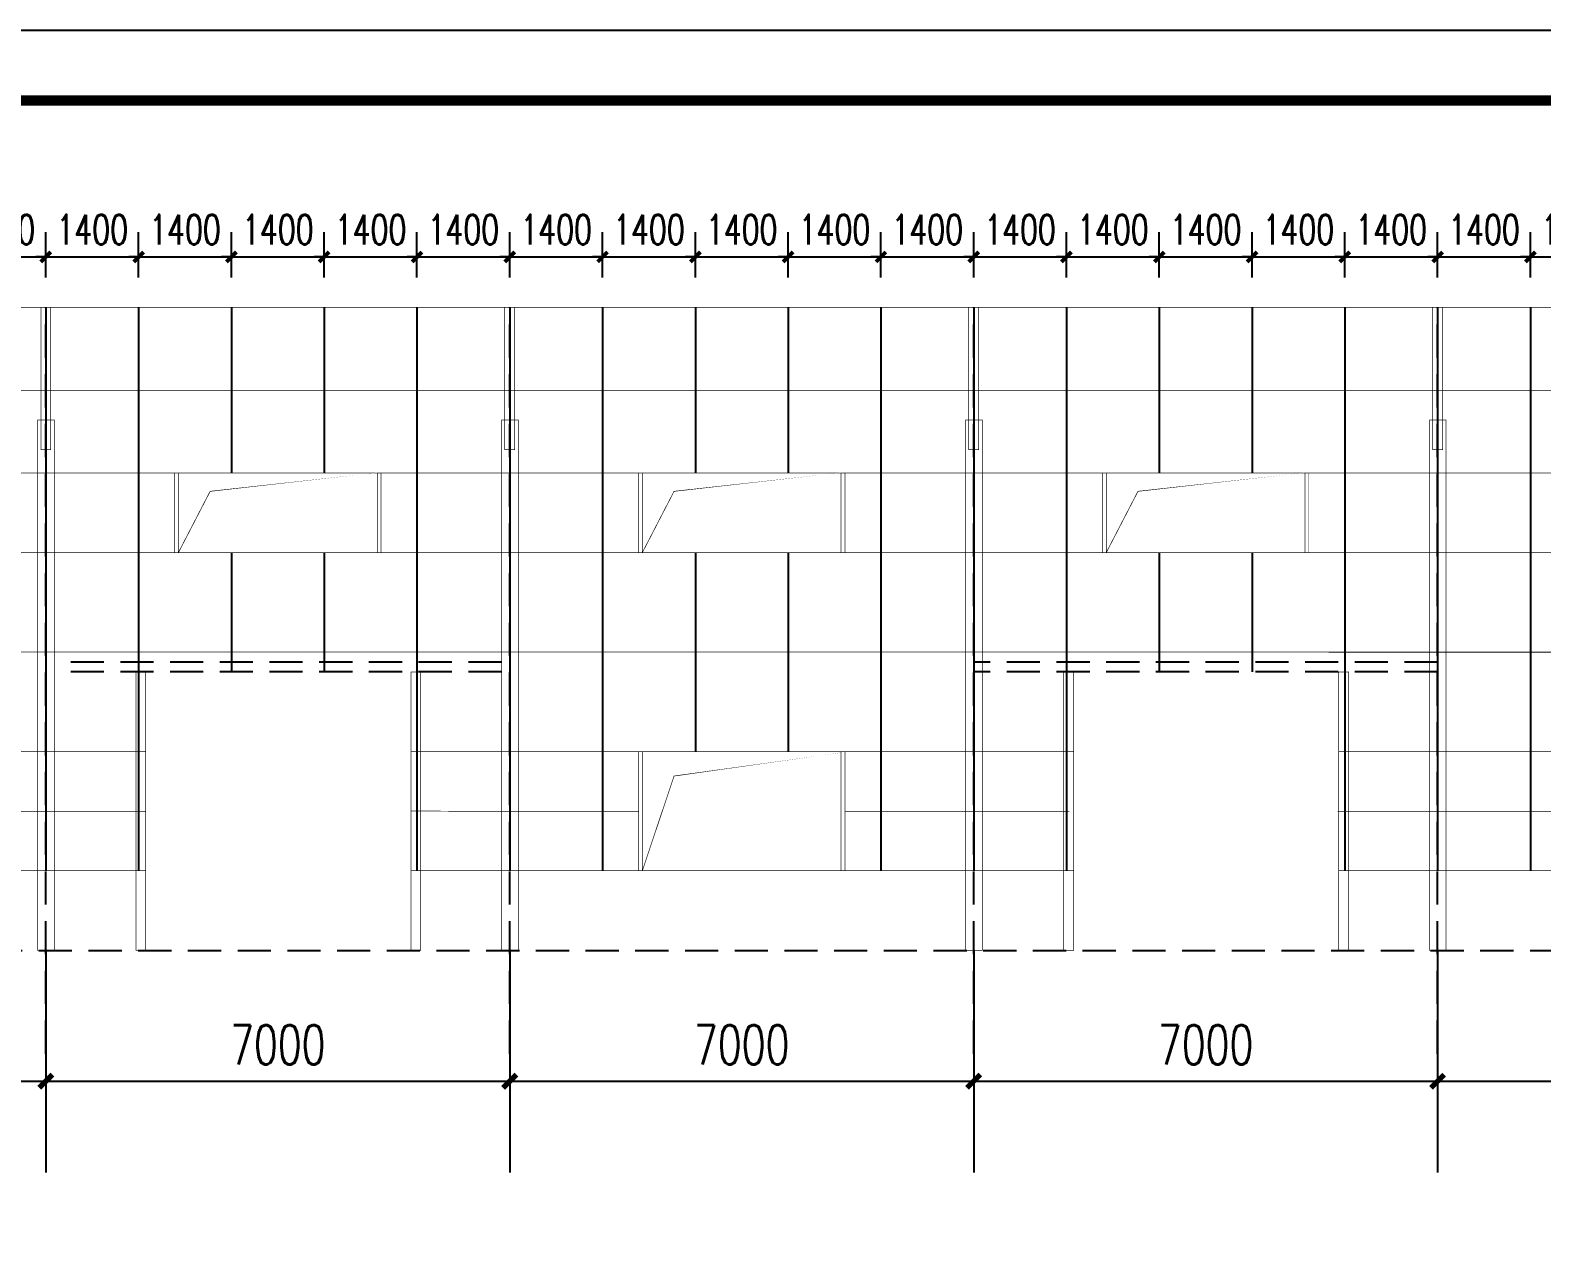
# Model space of a CAD drawing. Extents: x 180850 to 1399066, y 48356 to 327880.
# Drawn here: x 1219178 to 1241985, y 180921 to 199123 of the extents above; entities that cross this region are included whole.
import ezdxf

# ---------------------------------------------------------------- set-up
doc = ezdxf.new("R2010")
doc.units = 0
doc.header["$LTSCALE"] = 1000
doc.linetypes.add('DASHED', pattern=[0.75, 0.5, -0.25])
for name, color, linetype in [('AXIS', 3, 'Continuous'), ('LT', 181, 'Continuous'), ('PUB_TITLE', 4, 'Continuous')]:
    doc.layers.add(name, color=color, linetype=linetype)
doc.styles.add('_TCH_DIM_T3', font='SIMPLEX', dxfattribs={"width": 0.7058823529411765, "bigfont": 'GBCBIG'})
doc.dimstyles.new('_TCH_ARCH&&150', dxfattribs={"dimtxt": 446.25, "dimasz": 150, "dimexe": 375, "dimexo": 450, "dimgap": 189.375, "dimtad": 1, "dimdec": 0, "dimzin": 0, "dimdsep": 46, "dimtxsty": '_TCH_DIM_T3', "dimblk": 'ARCHTICK', "dimcen": 0.09, "dimclrd": 3, "dimclre": 3, "dimclrt": 7, "dimazin": 2, "dimtfac": 1, "dimtdec": 0, "dimtix": 1, "dimtmove": 2, "dimatfit": 3, "dimfxl": 1, "dimtolj": 1, "dimtzin": 0, "dimarcsym": 0})
doc.dimstyles.new('_TCH_ARCH&&200', dxfattribs={"dimtxt": 595, "dimasz": 200, "dimexe": 500, "dimexo": 600, "dimgap": 252.5, "dimtad": 1, "dimdec": 0, "dimzin": 0, "dimdsep": 46, "dimtxsty": '_TCH_DIM_T3', "dimblk": 'ARCHTICK', "dimcen": 0.09, "dimclrt": 7, "dimazin": 2, "dimtfac": 1, "dimtdec": 0, "dimtix": 1, "dimtmove": 2, "dimatfit": 3, "dimfxl": 1, "dimtolj": 1, "dimtzin": 0, "dimarcsym": 0})

# ---------------------------------------------------------------- blocks, each defined once
blk = doc.blocks.new('_ArchTick')
at = {"color": 0, "linetype": 'ByBlock', "const_width": 0.4}
blk.add_lwpolyline([(-0.5, -0.5), (0.5, 0.5)], dxfattribs=at)
blk = doc.blocks.new('*D954')
at = {"layer": 'AXIS', "color": 0, "lineweight": -2, "transparency": 16777216}
for p, q in [((1212413.302968849, 184642.1295785874), (1212413.302968849, 182768.1209465729)), ((1219413.302968849, 184642.1295785874), (1219413.302968849, 182768.1209465729)), ((1212413.302968849, 183268.1209465729), (1219413.302968849, 183268.1209465729))]:
    blk.add_line(p, q, dxfattribs=at)
at = {"layer": 'Defpoints', "color": 0, "transparency": 16777216}
for p in [(1212413.302968849, 185242.1295785874), (1219413.302968849, 185242.1295785874), (1219413.302968849, 183268.1209465729)]:
    blk.add_point(p, dxfattribs=at)
at = {"layer": 'AXIS', "color": 0, "lineweight": -2, "transparency": 16777216, "xscale": 200, "yscale": 200, "zscale": 200, "rotation": 180}
blk.add_blockref('_ArchTick', (1212413.302968849, 183268.1209465729), dxfattribs=at)
at = {"layer": 'AXIS', "color": 0, "lineweight": -2, "transparency": 16777216, "xscale": 200, "yscale": 200, "zscale": 200}
blk.add_blockref('_ArchTick', (1219413.302968849, 183268.1209465729), dxfattribs=at)
at = {"layer": 'AXIS', "color": 7, "transparency": 16777216, "insert": (1215913.302968849, 183818.1209465729), "char_height": 595, "attachment_point": 5, "style": '_TCH_DIM_T3'}
blk.add_mtext('\\A1;7000', dxfattribs=at)
blk = doc.blocks.new('*D955')
at = {"layer": 'AXIS', "color": 0, "lineweight": -2, "transparency": 16777216}
for p, q in [((1219413.302968849, 184642.1295785874), (1219413.302968849, 182768.1209465729)), ((1226413.302968849, 184642.1295785874), (1226413.302968849, 182768.1209465729)), ((1219413.302968849, 183268.1209465729), (1226413.302968849, 183268.1209465729))]:
    blk.add_line(p, q, dxfattribs=at)
at = {"layer": 'Defpoints', "color": 0, "transparency": 16777216}
for p in [(1219413.302968849, 185242.1295785874), (1226413.302968849, 185242.1295785874), (1226413.302968849, 183268.1209465729)]:
    blk.add_point(p, dxfattribs=at)
at = {"layer": 'AXIS', "color": 0, "lineweight": -2, "transparency": 16777216, "xscale": 200, "yscale": 200, "zscale": 200, "rotation": 180}
blk.add_blockref('_ArchTick', (1219413.302968849, 183268.1209465729), dxfattribs=at)
at = {"layer": 'AXIS', "color": 0, "lineweight": -2, "transparency": 16777216, "xscale": 200, "yscale": 200, "zscale": 200}
blk.add_blockref('_ArchTick', (1226413.302968849, 183268.1209465729), dxfattribs=at)
at = {"layer": 'AXIS', "color": 7, "transparency": 16777216, "insert": (1222913.302968849, 183818.1209465729), "char_height": 595, "attachment_point": 5, "style": '_TCH_DIM_T3'}
blk.add_mtext('\\A1;7000', dxfattribs=at)
blk = doc.blocks.new('*D956')
at = {"layer": 'AXIS', "color": 0, "lineweight": -2, "transparency": 16777216}
for p, q in [((1226413.302968849, 184642.1295785874), (1226413.302968849, 182768.1209465729)), ((1233413.302968849, 184642.1295785874), (1233413.302968849, 182768.1209465729)), ((1226413.302968849, 183268.1209465729), (1233413.302968849, 183268.1209465729))]:
    blk.add_line(p, q, dxfattribs=at)
at = {"layer": 'Defpoints', "color": 0, "transparency": 16777216}
for p in [(1226413.302968849, 185242.1295785874), (1233413.302968849, 185242.1295785874), (1233413.302968849, 183268.1209465729)]:
    blk.add_point(p, dxfattribs=at)
at = {"layer": 'AXIS', "color": 0, "lineweight": -2, "transparency": 16777216, "xscale": 200, "yscale": 200, "zscale": 200, "rotation": 180}
blk.add_blockref('_ArchTick', (1226413.302968849, 183268.1209465729), dxfattribs=at)
at = {"layer": 'AXIS', "color": 0, "lineweight": -2, "transparency": 16777216, "xscale": 200, "yscale": 200, "zscale": 200}
blk.add_blockref('_ArchTick', (1233413.302968849, 183268.1209465729), dxfattribs=at)
at = {"layer": 'AXIS', "color": 7, "transparency": 16777216, "insert": (1229913.302968849, 183818.1209465729), "char_height": 595, "attachment_point": 5, "style": '_TCH_DIM_T3'}
blk.add_mtext('\\A1;7000', dxfattribs=at)
blk = doc.blocks.new('*D957')
at = {"layer": 'AXIS', "color": 0, "lineweight": -2, "transparency": 16777216}
for p, q in [((1233413.302968849, 184642.1295785874), (1233413.302968849, 182768.1209465729)), ((1240413.302968849, 184642.1295785874), (1240413.302968849, 182768.1209465729)), ((1233413.302968849, 183268.1209465729), (1240413.302968849, 183268.1209465729))]:
    blk.add_line(p, q, dxfattribs=at)
at = {"layer": 'Defpoints', "color": 0, "transparency": 16777216}
for p in [(1233413.302968849, 185242.1295785874), (1240413.302968849, 185242.1295785874), (1240413.302968849, 183268.1209465729)]:
    blk.add_point(p, dxfattribs=at)
at = {"layer": 'AXIS', "color": 0, "lineweight": -2, "transparency": 16777216, "xscale": 200, "yscale": 200, "zscale": 200, "rotation": 180}
blk.add_blockref('_ArchTick', (1233413.302968849, 183268.1209465729), dxfattribs=at)
at = {"layer": 'AXIS', "color": 0, "lineweight": -2, "transparency": 16777216, "xscale": 200, "yscale": 200, "zscale": 200}
blk.add_blockref('_ArchTick', (1240413.302968849, 183268.1209465729), dxfattribs=at)
at = {"layer": 'AXIS', "color": 7, "transparency": 16777216, "insert": (1236913.302968849, 183818.1209465729), "char_height": 595, "attachment_point": 5, "style": '_TCH_DIM_T3'}
blk.add_mtext('\\A1;7000', dxfattribs=at)
blk = doc.blocks.new('*D958')
at = {"layer": 'AXIS', "color": 0, "lineweight": -2, "transparency": 16777216}
for p, q in [((1240413.302968849, 184642.1295785874), (1240413.302968849, 182768.1209465729)), ((1247413.302968849, 184642.1295785874), (1247413.302968849, 182768.1209465729)), ((1240413.302968849, 183268.1209465729), (1247413.302968849, 183268.1209465729))]:
    blk.add_line(p, q, dxfattribs=at)
at = {"layer": 'Defpoints', "color": 0, "transparency": 16777216}
for p in [(1240413.302968849, 185242.1295785874), (1247413.302968849, 185242.1295785874), (1247413.302968849, 183268.1209465729)]:
    blk.add_point(p, dxfattribs=at)
at = {"layer": 'AXIS', "color": 0, "lineweight": -2, "transparency": 16777216, "xscale": 200, "yscale": 200, "zscale": 200, "rotation": 180}
blk.add_blockref('_ArchTick', (1240413.302968849, 183268.1209465729), dxfattribs=at)
at = {"layer": 'AXIS', "color": 0, "lineweight": -2, "transparency": 16777216, "xscale": 200, "yscale": 200, "zscale": 200}
blk.add_blockref('_ArchTick', (1247413.302968849, 183268.1209465729), dxfattribs=at)
at = {"layer": 'AXIS', "color": 7, "transparency": 16777216, "insert": (1243913.302968849, 183818.1209465729), "char_height": 595, "attachment_point": 5, "style": '_TCH_DIM_T3'}
blk.add_mtext('\\A1;7000', dxfattribs=at)
blk = doc.blocks.new('*D969')
at = {"color": 3, "lineweight": -2, "transparency": 16777216}
for p, q in [((1218013.302968849, 195392.1295911593), (1218013.302968849, 196077.9182286211)), ((1219413.302968849, 195392.1295939233), (1219413.302968849, 196077.9182286211)), ((1218013.302968849, 195702.9182286211), (1217863.302968849, 195702.9182286211)), ((1218013.302968849, 195702.9182286211), (1219413.302968849, 195702.9182286211)), ((1219413.302968849, 195702.9182286211), (1219563.302968849, 195702.9182286211))]:
    blk.add_line(p, q, dxfattribs=at)
at = {"layer": 'Defpoints', "color": 0, "transparency": 16777216}
for p in [(1219413.302968849, 195702.9182286211), (1218013.302968849, 194942.1295911593), (1219413.302968849, 194942.1295939233)]:
    blk.add_point(p, dxfattribs=at)
at = {"color": 3, "lineweight": -2, "transparency": 16777216, "xscale": 150, "yscale": 150, "zscale": 150}
blk.add_blockref('_ArchTick', (1218013.302968849, 195702.9182286211), dxfattribs=at)
at = {"color": 3, "lineweight": -2, "transparency": 16777216, "xscale": 150, "yscale": 150, "zscale": 150, "rotation": 180}
blk.add_blockref('_ArchTick', (1219413.302968849, 195702.9182286211), dxfattribs=at)
at = {"color": 7, "transparency": 16777216, "insert": (1218713.302968849, 196115.4182286211), "char_height": 446.25, "attachment_point": 5, "style": '_TCH_DIM_T3'}
blk.add_mtext('\\A1;1400', dxfattribs=at)
blk = doc.blocks.new('*D970')
at = {"color": 3, "lineweight": -2, "transparency": 16777216}
for p, q in [((1219413.302968849, 195392.1295939233), (1219413.302968849, 196077.9182286211)), ((1220813.302968849, 195392.1295828675), (1220813.302968849, 196077.9182286211)), ((1219413.302968849, 195702.9182286211), (1219263.302968849, 195702.9182286211)), ((1219413.302968849, 195702.9182286211), (1220813.302968849, 195702.9182286211)), ((1220813.302968849, 195702.9182286211), (1220963.302968849, 195702.9182286211))]:
    blk.add_line(p, q, dxfattribs=at)
at = {"layer": 'Defpoints', "color": 0, "transparency": 16777216}
for p in [(1220813.302968849, 195702.9182286211), (1219413.302968849, 194942.1295939233), (1220813.302968849, 194942.1295828675)]:
    blk.add_point(p, dxfattribs=at)
at = {"color": 3, "lineweight": -2, "transparency": 16777216, "xscale": 150, "yscale": 150, "zscale": 150}
blk.add_blockref('_ArchTick', (1219413.302968849, 195702.9182286211), dxfattribs=at)
at = {"color": 3, "lineweight": -2, "transparency": 16777216, "xscale": 150, "yscale": 150, "zscale": 150, "rotation": 180}
blk.add_blockref('_ArchTick', (1220813.302968849, 195702.9182286211), dxfattribs=at)
at = {"color": 7, "transparency": 16777216, "insert": (1220113.302968849, 196115.4182286211), "char_height": 446.25, "attachment_point": 5, "style": '_TCH_DIM_T3'}
blk.add_mtext('\\A1;1400', dxfattribs=at)
blk = doc.blocks.new('*D971')
at = {"color": 3, "lineweight": -2, "transparency": 16777216}
for p, q in [((1220813.302968849, 195392.1295828675), (1220813.302968849, 196077.9182286211)), ((1222213.302968849, 195392.1295856314), (1222213.302968849, 196077.9182286211)), ((1220813.302968849, 195702.9182286211), (1220663.302968849, 195702.9182286211)), ((1220813.302968849, 195702.9182286211), (1222213.302968849, 195702.9182286211)), ((1222213.302968849, 195702.9182286211), (1222363.302968849, 195702.9182286211))]:
    blk.add_line(p, q, dxfattribs=at)
at = {"layer": 'Defpoints', "color": 0, "transparency": 16777216}
for p in [(1222213.302968849, 195702.9182286211), (1220813.302968849, 194942.1295828675), (1222213.302968849, 194942.1295856314)]:
    blk.add_point(p, dxfattribs=at)
at = {"color": 3, "lineweight": -2, "transparency": 16777216, "xscale": 150, "yscale": 150, "zscale": 150}
blk.add_blockref('_ArchTick', (1220813.302968849, 195702.9182286211), dxfattribs=at)
at = {"color": 3, "lineweight": -2, "transparency": 16777216, "xscale": 150, "yscale": 150, "zscale": 150, "rotation": 180}
blk.add_blockref('_ArchTick', (1222213.302968849, 195702.9182286211), dxfattribs=at)
at = {"color": 7, "transparency": 16777216, "insert": (1221513.302968849, 196115.4182286211), "char_height": 446.25, "attachment_point": 5, "style": '_TCH_DIM_T3'}
blk.add_mtext('\\A1;1400', dxfattribs=at)
blk = doc.blocks.new('*D972')
at = {"color": 3, "lineweight": -2, "transparency": 16777216}
for p, q in [((1222213.302968849, 195392.1295856314), (1222213.302968849, 196077.9182286211)), ((1223613.302968846, 195393.8170695208), (1223613.302968846, 196077.9182286211)), ((1222213.302968849, 195702.9182286211), (1222063.302968849, 195702.9182286211)), ((1222213.302968849, 195702.9182286211), (1223613.302968846, 195702.9182286211)), ((1223613.302968846, 195702.9182286211), (1223763.302968846, 195702.9182286211))]:
    blk.add_line(p, q, dxfattribs=at)
at = {"layer": 'Defpoints', "color": 0, "transparency": 16777216}
for p in [(1223613.302968846, 195702.9182286211), (1222213.302968849, 194942.1295856314), (1223613.302968846, 194943.8170695208)]:
    blk.add_point(p, dxfattribs=at)
at = {"color": 3, "lineweight": -2, "transparency": 16777216, "xscale": 150, "yscale": 150, "zscale": 150}
blk.add_blockref('_ArchTick', (1222213.302968849, 195702.9182286211), dxfattribs=at)
at = {"color": 3, "lineweight": -2, "transparency": 16777216, "xscale": 150, "yscale": 150, "zscale": 150, "rotation": 180}
blk.add_blockref('_ArchTick', (1223613.302968846, 195702.9182286211), dxfattribs=at)
at = {"color": 7, "transparency": 16777216, "insert": (1222913.302968848, 196115.4182286211), "char_height": 446.25, "attachment_point": 5, "style": '_TCH_DIM_T3'}
blk.add_mtext('\\A1;1400', dxfattribs=at)
blk = doc.blocks.new('*D973')
at = {"color": 3, "lineweight": -2, "transparency": 16777216}
for p, q in [((1223613.302968846, 195393.8170695208), (1223613.302968846, 196077.9182286211)), ((1225013.302968849, 195392.1295801994), (1225013.302968849, 196077.9182286211)), ((1223613.302968846, 195702.9182286211), (1223463.302968846, 195702.9182286211)), ((1223613.302968846, 195702.9182286211), (1225013.302968849, 195702.9182286211)), ((1225013.302968849, 195702.9182286211), (1225163.302968849, 195702.9182286211))]:
    blk.add_line(p, q, dxfattribs=at)
at = {"layer": 'Defpoints', "color": 0, "transparency": 16777216}
for p in [(1225013.302968849, 195702.9182286211), (1223613.302968846, 194943.8170695208), (1225013.302968849, 194942.1295801994)]:
    blk.add_point(p, dxfattribs=at)
at = {"color": 3, "lineweight": -2, "transparency": 16777216, "xscale": 150, "yscale": 150, "zscale": 150}
blk.add_blockref('_ArchTick', (1223613.302968846, 195702.9182286211), dxfattribs=at)
at = {"color": 3, "lineweight": -2, "transparency": 16777216, "xscale": 150, "yscale": 150, "zscale": 150, "rotation": 180}
blk.add_blockref('_ArchTick', (1225013.302968849, 195702.9182286211), dxfattribs=at)
at = {"color": 7, "transparency": 16777216, "insert": (1224313.302968848, 196115.4182286211), "char_height": 446.25, "attachment_point": 5, "style": '_TCH_DIM_T3'}
blk.add_mtext('\\A1;1400', dxfattribs=at)
blk = doc.blocks.new('*D974')
at = {"color": 3, "lineweight": -2, "transparency": 16777216}
for p, q in [((1225013.302968849, 195392.1295801994), (1225013.302968849, 196077.9182286211)), ((1226413.30296885, 195392.1295801036), (1226413.30296885, 196077.9182286211)), ((1225013.302968849, 195702.9182286211), (1224863.302968849, 195702.9182286211)), ((1225013.302968849, 195702.9182286211), (1226413.30296885, 195702.9182286211)), ((1226413.30296885, 195702.9182286211), (1226563.30296885, 195702.9182286211))]:
    blk.add_line(p, q, dxfattribs=at)
at = {"layer": 'Defpoints', "color": 0, "transparency": 16777216}
for p in [(1226413.30296885, 195702.9182286211), (1225013.302968849, 194942.1295801994), (1226413.30296885, 194942.1295801036)]:
    blk.add_point(p, dxfattribs=at)
at = {"color": 3, "lineweight": -2, "transparency": 16777216, "xscale": 150, "yscale": 150, "zscale": 150}
blk.add_blockref('_ArchTick', (1225013.302968849, 195702.9182286211), dxfattribs=at)
at = {"color": 3, "lineweight": -2, "transparency": 16777216, "xscale": 150, "yscale": 150, "zscale": 150, "rotation": 180}
blk.add_blockref('_ArchTick', (1226413.30296885, 195702.9182286211), dxfattribs=at)
at = {"color": 7, "transparency": 16777216, "insert": (1225713.30296885, 196115.4182286211), "char_height": 446.25, "attachment_point": 5, "style": '_TCH_DIM_T3'}
blk.add_mtext('\\A1;1400', dxfattribs=at)
blk = doc.blocks.new('*D975')
at = {"color": 3, "lineweight": -2, "transparency": 16777216}
for p, q in [((1226413.30296885, 195392.1295801036), (1226413.30296885, 196077.9182286211)), ((1227813.302968849, 195392.1295828675), (1227813.302968849, 196077.9182286211)), ((1226413.30296885, 195702.9182286211), (1226263.30296885, 195702.9182286211)), ((1226413.30296885, 195702.9182286211), (1227813.302968849, 195702.9182286211)), ((1227813.302968849, 195702.9182286211), (1227963.302968849, 195702.9182286211))]:
    blk.add_line(p, q, dxfattribs=at)
at = {"layer": 'Defpoints', "color": 0, "transparency": 16777216}
for p in [(1227813.302968849, 195702.9182286211), (1226413.30296885, 194942.1295801036), (1227813.302968849, 194942.1295828675)]:
    blk.add_point(p, dxfattribs=at)
at = {"color": 3, "lineweight": -2, "transparency": 16777216, "xscale": 150, "yscale": 150, "zscale": 150}
blk.add_blockref('_ArchTick', (1226413.30296885, 195702.9182286211), dxfattribs=at)
at = {"color": 3, "lineweight": -2, "transparency": 16777216, "xscale": 150, "yscale": 150, "zscale": 150, "rotation": 180}
blk.add_blockref('_ArchTick', (1227813.302968849, 195702.9182286211), dxfattribs=at)
at = {"color": 7, "transparency": 16777216, "insert": (1227113.30296885, 196115.4182286211), "char_height": 446.25, "attachment_point": 5, "style": '_TCH_DIM_T3'}
blk.add_mtext('\\A1;1400', dxfattribs=at)
blk = doc.blocks.new('*D976')
at = {"color": 3, "lineweight": -2, "transparency": 16777216}
for p, q in [((1227813.302968849, 195392.1295828675), (1227813.302968849, 196077.9182286211)), ((1229213.302968849, 195392.1295856314), (1229213.302968849, 196077.9182286211)), ((1227813.302968849, 195702.9182286211), (1227663.302968849, 195702.9182286211)), ((1227813.302968849, 195702.9182286211), (1229213.302968849, 195702.9182286211)), ((1229213.302968849, 195702.9182286211), (1229363.302968849, 195702.9182286211))]:
    blk.add_line(p, q, dxfattribs=at)
at = {"layer": 'Defpoints', "color": 0, "transparency": 16777216}
for p in [(1229213.302968849, 195702.9182286211), (1227813.302968849, 194942.1295828675), (1229213.302968849, 194942.1295856314)]:
    blk.add_point(p, dxfattribs=at)
at = {"color": 3, "lineweight": -2, "transparency": 16777216, "xscale": 150, "yscale": 150, "zscale": 150}
blk.add_blockref('_ArchTick', (1227813.302968849, 195702.9182286211), dxfattribs=at)
at = {"color": 3, "lineweight": -2, "transparency": 16777216, "xscale": 150, "yscale": 150, "zscale": 150, "rotation": 180}
blk.add_blockref('_ArchTick', (1229213.302968849, 195702.9182286211), dxfattribs=at)
at = {"color": 7, "transparency": 16777216, "insert": (1228513.302968849, 196115.4182286211), "char_height": 446.25, "attachment_point": 5, "style": '_TCH_DIM_T3'}
blk.add_mtext('\\A1;1400', dxfattribs=at)
blk = doc.blocks.new('*D977')
at = {"color": 3, "lineweight": -2, "transparency": 16777216}
for p, q in [((1229213.302968849, 195392.1295856314), (1229213.302968849, 196077.9182286211)), ((1230613.302968846, 195393.8170695208), (1230613.302968846, 196077.9182286211)), ((1229213.302968849, 195702.9182286211), (1229063.302968849, 195702.9182286211)), ((1229213.302968849, 195702.9182286211), (1230613.302968846, 195702.9182286211)), ((1230613.302968846, 195702.9182286211), (1230763.302968846, 195702.9182286211))]:
    blk.add_line(p, q, dxfattribs=at)
at = {"layer": 'Defpoints', "color": 0, "transparency": 16777216}
for p in [(1230613.302968846, 195702.9182286211), (1229213.302968849, 194942.1295856314), (1230613.302968846, 194943.8170695208)]:
    blk.add_point(p, dxfattribs=at)
at = {"color": 3, "lineweight": -2, "transparency": 16777216, "xscale": 150, "yscale": 150, "zscale": 150}
blk.add_blockref('_ArchTick', (1229213.302968849, 195702.9182286211), dxfattribs=at)
at = {"color": 3, "lineweight": -2, "transparency": 16777216, "xscale": 150, "yscale": 150, "zscale": 150, "rotation": 180}
blk.add_blockref('_ArchTick', (1230613.302968846, 195702.9182286211), dxfattribs=at)
at = {"color": 7, "transparency": 16777216, "insert": (1229913.302968848, 196115.4182286211), "char_height": 446.25, "attachment_point": 5, "style": '_TCH_DIM_T3'}
blk.add_mtext('\\A1;1400', dxfattribs=at)
blk = doc.blocks.new('*D978')
at = {"color": 3, "lineweight": -2, "transparency": 16777216}
for p, q in [((1230613.302968846, 195393.8170695208), (1230613.302968846, 196077.9182286211)), ((1232013.302968849, 195392.1295911593), (1232013.302968849, 196077.9182286211)), ((1230613.302968846, 195702.9182286211), (1230463.302968846, 195702.9182286211)), ((1230613.302968846, 195702.9182286211), (1232013.302968849, 195702.9182286211)), ((1232013.302968849, 195702.9182286211), (1232163.302968849, 195702.9182286211))]:
    blk.add_line(p, q, dxfattribs=at)
at = {"layer": 'Defpoints', "color": 0, "transparency": 16777216}
for p in [(1232013.302968849, 195702.9182286211), (1230613.302968846, 194943.8170695208), (1232013.302968849, 194942.1295911593)]:
    blk.add_point(p, dxfattribs=at)
at = {"color": 3, "lineweight": -2, "transparency": 16777216, "xscale": 150, "yscale": 150, "zscale": 150}
blk.add_blockref('_ArchTick', (1230613.302968846, 195702.9182286211), dxfattribs=at)
at = {"color": 3, "lineweight": -2, "transparency": 16777216, "xscale": 150, "yscale": 150, "zscale": 150, "rotation": 180}
blk.add_blockref('_ArchTick', (1232013.302968849, 195702.9182286211), dxfattribs=at)
at = {"color": 7, "transparency": 16777216, "insert": (1231313.302968848, 196115.4182286211), "char_height": 446.25, "attachment_point": 5, "style": '_TCH_DIM_T3'}
blk.add_mtext('\\A1;1400', dxfattribs=at)
blk = doc.blocks.new('*D979')
at = {"color": 3, "lineweight": -2, "transparency": 16777216}
for p, q in [((1232013.302968849, 195392.1295911593), (1232013.302968849, 196077.9182286211)), ((1233413.30296885, 195392.1295801036), (1233413.30296885, 196077.9182286211)), ((1232013.302968849, 195702.9182286211), (1231863.302968849, 195702.9182286211)), ((1232013.302968849, 195702.9182286211), (1233413.30296885, 195702.9182286211)), ((1233413.30296885, 195702.9182286211), (1233563.30296885, 195702.9182286211))]:
    blk.add_line(p, q, dxfattribs=at)
at = {"layer": 'Defpoints', "color": 0, "transparency": 16777216}
for p in [(1233413.30296885, 195702.9182286211), (1232013.302968849, 194942.1295911593), (1233413.30296885, 194942.1295801036)]:
    blk.add_point(p, dxfattribs=at)
at = {"color": 3, "lineweight": -2, "transparency": 16777216, "xscale": 150, "yscale": 150, "zscale": 150}
blk.add_blockref('_ArchTick', (1232013.302968849, 195702.9182286211), dxfattribs=at)
at = {"color": 3, "lineweight": -2, "transparency": 16777216, "xscale": 150, "yscale": 150, "zscale": 150, "rotation": 180}
blk.add_blockref('_ArchTick', (1233413.30296885, 195702.9182286211), dxfattribs=at)
at = {"color": 7, "transparency": 16777216, "insert": (1232713.30296885, 196115.4182286211), "char_height": 446.25, "attachment_point": 5, "style": '_TCH_DIM_T3'}
blk.add_mtext('\\A1;1400', dxfattribs=at)
blk = doc.blocks.new('*D980')
at = {"color": 3, "lineweight": -2, "transparency": 16777216}
for p, q in [((1233413.30296885, 195392.1295801036), (1233413.30296885, 196077.9182286211)), ((1234813.302968849, 195392.1295802482), (1234813.302968849, 196077.9182286211)), ((1233413.30296885, 195702.9182286211), (1233263.30296885, 195702.9182286211)), ((1233413.30296885, 195702.9182286211), (1234813.302968849, 195702.9182286211)), ((1234813.302968849, 195702.9182286211), (1234963.302968849, 195702.9182286211))]:
    blk.add_line(p, q, dxfattribs=at)
at = {"layer": 'Defpoints', "color": 0, "transparency": 16777216}
for p in [(1234813.302968849, 195702.9182286211), (1233413.30296885, 194942.1295801036), (1234813.302968849, 194942.1295802482)]:
    blk.add_point(p, dxfattribs=at)
at = {"color": 3, "lineweight": -2, "transparency": 16777216, "xscale": 150, "yscale": 150, "zscale": 150}
blk.add_blockref('_ArchTick', (1233413.30296885, 195702.9182286211), dxfattribs=at)
at = {"color": 3, "lineweight": -2, "transparency": 16777216, "xscale": 150, "yscale": 150, "zscale": 150, "rotation": 180}
blk.add_blockref('_ArchTick', (1234813.302968849, 195702.9182286211), dxfattribs=at)
at = {"color": 7, "transparency": 16777216, "insert": (1234113.30296885, 196115.4182286211), "char_height": 446.25, "attachment_point": 5, "style": '_TCH_DIM_T3'}
blk.add_mtext('\\A1;1400', dxfattribs=at)
blk = doc.blocks.new('*D981')
at = {"color": 3, "lineweight": -2, "transparency": 16777216}
for p, q in [((1234813.302968849, 195392.1295802482), (1234813.302968849, 196077.9182286211)), ((1236213.302968849, 195392.1295802552), (1236213.302968849, 196077.9182286211)), ((1234813.302968849, 195702.9182286211), (1234663.302968849, 195702.9182286211)), ((1234813.302968849, 195702.9182286211), (1236213.302968849, 195702.9182286211)), ((1236213.302968849, 195702.9182286211), (1236363.302968849, 195702.9182286211))]:
    blk.add_line(p, q, dxfattribs=at)
at = {"layer": 'Defpoints', "color": 0, "transparency": 16777216}
for p in [(1236213.302968849, 195702.9182286211), (1234813.302968849, 194942.1295802482), (1236213.302968849, 194942.1295802552)]:
    blk.add_point(p, dxfattribs=at)
at = {"color": 3, "lineweight": -2, "transparency": 16777216, "xscale": 150, "yscale": 150, "zscale": 150}
blk.add_blockref('_ArchTick', (1234813.302968849, 195702.9182286211), dxfattribs=at)
at = {"color": 3, "lineweight": -2, "transparency": 16777216, "xscale": 150, "yscale": 150, "zscale": 150, "rotation": 180}
blk.add_blockref('_ArchTick', (1236213.302968849, 195702.9182286211), dxfattribs=at)
at = {"color": 7, "transparency": 16777216, "insert": (1235513.302968849, 196115.4182286211), "char_height": 446.25, "attachment_point": 5, "style": '_TCH_DIM_T3'}
blk.add_mtext('\\A1;1400', dxfattribs=at)
blk = doc.blocks.new('*D982')
at = {"color": 3, "lineweight": -2, "transparency": 16777216}
for p, q in [((1236213.302968849, 195392.1295802552), (1236213.302968849, 196077.9182286211)), ((1237613.302968846, 195393.8170695208), (1237613.302968846, 196077.9182286211)), ((1236213.302968849, 195702.9182286211), (1236063.302968849, 195702.9182286211)), ((1236213.302968849, 195702.9182286211), (1237613.302968846, 195702.9182286211)), ((1237613.302968846, 195702.9182286211), (1237763.302968846, 195702.9182286211))]:
    blk.add_line(p, q, dxfattribs=at)
at = {"layer": 'Defpoints', "color": 0, "transparency": 16777216}
for p in [(1237613.302968846, 195702.9182286211), (1236213.302968849, 194942.1295802552), (1237613.302968846, 194943.8170695208)]:
    blk.add_point(p, dxfattribs=at)
at = {"color": 3, "lineweight": -2, "transparency": 16777216, "xscale": 150, "yscale": 150, "zscale": 150}
blk.add_blockref('_ArchTick', (1236213.302968849, 195702.9182286211), dxfattribs=at)
at = {"color": 3, "lineweight": -2, "transparency": 16777216, "xscale": 150, "yscale": 150, "zscale": 150, "rotation": 180}
blk.add_blockref('_ArchTick', (1237613.302968846, 195702.9182286211), dxfattribs=at)
at = {"color": 7, "transparency": 16777216, "insert": (1236913.302968848, 196115.4182286211), "char_height": 446.25, "attachment_point": 5, "style": '_TCH_DIM_T3'}
blk.add_mtext('\\A1;1400', dxfattribs=at)
blk = doc.blocks.new('*D983')
at = {"color": 3, "lineweight": -2, "transparency": 16777216}
for p, q in [((1237613.302968846, 195393.8170695208), (1237613.302968846, 196077.9182286211)), ((1239013.302968849, 195392.1295802691), (1239013.302968849, 196077.9182286211)), ((1237613.302968846, 195702.9182286211), (1237463.302968846, 195702.9182286211)), ((1237613.302968846, 195702.9182286211), (1239013.302968849, 195702.9182286211)), ((1239013.302968849, 195702.9182286211), (1239163.302968849, 195702.9182286211))]:
    blk.add_line(p, q, dxfattribs=at)
at = {"layer": 'Defpoints', "color": 0, "transparency": 16777216}
for p in [(1239013.302968849, 195702.9182286211), (1237613.302968846, 194943.8170695208), (1239013.302968849, 194942.1295802691)]:
    blk.add_point(p, dxfattribs=at)
at = {"color": 3, "lineweight": -2, "transparency": 16777216, "xscale": 150, "yscale": 150, "zscale": 150}
blk.add_blockref('_ArchTick', (1237613.302968846, 195702.9182286211), dxfattribs=at)
at = {"color": 3, "lineweight": -2, "transparency": 16777216, "xscale": 150, "yscale": 150, "zscale": 150, "rotation": 180}
blk.add_blockref('_ArchTick', (1239013.302968849, 195702.9182286211), dxfattribs=at)
at = {"color": 7, "transparency": 16777216, "insert": (1238313.302968848, 196115.4182286211), "char_height": 446.25, "attachment_point": 5, "style": '_TCH_DIM_T3'}
blk.add_mtext('\\A1;1400', dxfattribs=at)
blk = doc.blocks.new('*D984')
at = {"color": 3, "lineweight": -2, "transparency": 16777216}
for p, q in [((1239013.302968849, 195392.1295802691), (1239013.302968849, 196077.9182286211)), ((1240413.302968849, 195392.1295939233), (1240413.302968849, 196077.9182286211)), ((1239013.302968849, 195702.9182286211), (1238863.302968849, 195702.9182286211)), ((1239013.302968849, 195702.9182286211), (1240413.302968849, 195702.9182286211)), ((1240413.302968849, 195702.9182286211), (1240563.302968849, 195702.9182286211))]:
    blk.add_line(p, q, dxfattribs=at)
at = {"layer": 'Defpoints', "color": 0, "transparency": 16777216}
for p in [(1240413.302968849, 195702.9182286211), (1239013.302968849, 194942.1295802691), (1240413.302968849, 194942.1295939233)]:
    blk.add_point(p, dxfattribs=at)
at = {"color": 3, "lineweight": -2, "transparency": 16777216, "xscale": 150, "yscale": 150, "zscale": 150}
blk.add_blockref('_ArchTick', (1239013.302968849, 195702.9182286211), dxfattribs=at)
at = {"color": 3, "lineweight": -2, "transparency": 16777216, "xscale": 150, "yscale": 150, "zscale": 150, "rotation": 180}
blk.add_blockref('_ArchTick', (1240413.302968849, 195702.9182286211), dxfattribs=at)
at = {"color": 7, "transparency": 16777216, "insert": (1239713.302968849, 196115.4182286211), "char_height": 446.25, "attachment_point": 5, "style": '_TCH_DIM_T3'}
blk.add_mtext('\\A1;1400', dxfattribs=at)
blk = doc.blocks.new('*D985')
at = {"color": 3, "lineweight": -2, "transparency": 16777216}
for p, q in [((1240413.302968849, 195392.1295939233), (1240413.302968849, 196077.9182286211)), ((1241813.302968849, 195392.1295828675), (1241813.302968849, 196077.9182286211)), ((1240413.302968849, 195702.9182286211), (1240263.302968849, 195702.9182286211)), ((1240413.302968849, 195702.9182286211), (1241813.302968849, 195702.9182286211)), ((1241813.302968849, 195702.9182286211), (1241963.302968849, 195702.9182286211))]:
    blk.add_line(p, q, dxfattribs=at)
at = {"layer": 'Defpoints', "color": 0, "transparency": 16777216}
for p in [(1241813.302968849, 195702.9182286211), (1240413.302968849, 194942.1295939233), (1241813.302968849, 194942.1295828675)]:
    blk.add_point(p, dxfattribs=at)
at = {"color": 3, "lineweight": -2, "transparency": 16777216, "xscale": 150, "yscale": 150, "zscale": 150}
blk.add_blockref('_ArchTick', (1240413.302968849, 195702.9182286211), dxfattribs=at)
at = {"color": 3, "lineweight": -2, "transparency": 16777216, "xscale": 150, "yscale": 150, "zscale": 150, "rotation": 180}
blk.add_blockref('_ArchTick', (1241813.302968849, 195702.9182286211), dxfattribs=at)
at = {"color": 7, "transparency": 16777216, "insert": (1241113.302968849, 196115.4182286211), "char_height": 446.25, "attachment_point": 5, "style": '_TCH_DIM_T3'}
blk.add_mtext('\\A1;1400', dxfattribs=at)
blk = doc.blocks.new('*D986')
at = {"color": 3, "lineweight": -2, "transparency": 16777216}
for p, q in [((1241813.302968849, 195392.1295828675), (1241813.302968849, 196077.9182286211)), ((1243213.302968849, 195392.1295856314), (1243213.302968849, 196077.9182286211)), ((1241813.302968849, 195702.9182286211), (1241663.302968849, 195702.9182286211)), ((1241813.302968849, 195702.9182286211), (1243213.302968849, 195702.9182286211)), ((1243213.302968849, 195702.9182286211), (1243363.302968849, 195702.9182286211))]:
    blk.add_line(p, q, dxfattribs=at)
at = {"layer": 'Defpoints', "color": 0, "transparency": 16777216}
for p in [(1243213.302968849, 195702.9182286211), (1241813.302968849, 194942.1295828675), (1243213.302968849, 194942.1295856314)]:
    blk.add_point(p, dxfattribs=at)
at = {"color": 3, "lineweight": -2, "transparency": 16777216, "xscale": 150, "yscale": 150, "zscale": 150}
blk.add_blockref('_ArchTick', (1241813.302968849, 195702.9182286211), dxfattribs=at)
at = {"color": 3, "lineweight": -2, "transparency": 16777216, "xscale": 150, "yscale": 150, "zscale": 150, "rotation": 180}
blk.add_blockref('_ArchTick', (1243213.302968849, 195702.9182286211), dxfattribs=at)
at = {"color": 7, "transparency": 16777216, "insert": (1242513.302968849, 196115.4182286211), "char_height": 446.25, "attachment_point": 5, "style": '_TCH_DIM_T3'}
blk.add_mtext('\\A1;1400', dxfattribs=at)

msp = doc.modelspace()

# ---------------------------------------------------------------- linework, layer by layer
at = {"color": 4}
for p, q in [((1219413.302968849, 194942.1295939233), (1219413.30298484, 186442.1295940033)), ((1220813.302968849, 194942.1295828675), (1220813.30298484, 186442.1295829476)), ((1222213.302968849, 194942.1295856314), (1222213.302972995, 192442.1287459171)), ((1223613.302968846, 194943.8170695208), (1223613.302972991, 192443.8162268513)), ((1225013.302968849, 194942.1295911593), (1225013.30298484, 186442.1295912394)), ((1226413.302968849, 194942.1295939233), (1226413.30298484, 186442.1295940033)), ((1227813.302968849, 194942.1295828675), (1227813.30298484, 186442.1295829476)), ((1229213.302968849, 194942.1295856314), (1229213.302972995, 192442.1287459171)), ((1230613.302968846, 194943.8170695208), (1230613.302972991, 192443.8162268513)), ((1232013.302968849, 194942.1295911593), (1232013.30298484, 186442.1295912394)), ((1233413.302968849, 194942.1295939233), (1233413.30298484, 186442.1295940033)), ((1234813.302968849, 194942.1295828675), (1234813.30298484, 186442.1295829476)), ((1236213.302968849, 194942.1295856314), (1236213.302972995, 192442.1287459171)), ((1237613.302968846, 194943.8170695208), (1237613.302972991, 192443.8162268513)), ((1239013.302968849, 194942.1295911593), (1239013.30298484, 186442.1295912394)), ((1240413.302968849, 194942.1295939233), (1240413.30298484, 186442.1295940033)), ((1241813.302968849, 194942.1295828675), (1241813.30298484, 186442.1295829476)), ((1222213.302975364, 191242.1295851213), (1222213.302978918, 189442.1295840438)), ((1223613.302975361, 191243.8170660493), (1223613.302978918, 189442.1295836301)), ((1229213.302975364, 191242.1295851213), (1229213.302981294, 188238.7545945164)), ((1230613.302975361, 191243.8170660493), (1230613.30298129, 188240.4420754485)), ((1236213.302975364, 191242.1295851213), (1236213.302978918, 189442.1295799066)), ((1237613.302975361, 191243.8170660493), (1237613.302978918, 189442.1295794929))]:
    msp.add_line(p, q, dxfattribs=at)
at = {"layer": 'AXIS'}
for p, q in [((1219413.302968849, 185242.1295785874), (1219413.302968849, 181891.7440191389)), ((1226413.302968849, 185242.1295785874), (1226413.302968849, 181891.7440191389)), ((1233413.302968849, 185242.1295785874), (1233413.302968849, 181891.7440191389)), ((1233413.302968849, 185242.1295785874), (1233413.302968849, 181891.7440191389)), ((1240413.302968849, 185242.1295785874), (1240413.302968849, 181891.7440191389))]:
    msp.add_line(p, q, dxfattribs=at)
at = {"layer": 'LT', "linetype": 'DASHED'}
for p, q in [((1219413.302968849, 183683.1295802099), (1219413.302968849, 194942.1295801036)), ((1226413.302968849, 183683.1295802099), (1226413.302968849, 194942.1295801036)), ((1233413.302968849, 183683.1295802099), (1233413.302968849, 194942.1295801036)), ((1240413.302968849, 183683.1295802099), (1240413.302968849, 194942.1295801036)), ((1226288.302968834, 189592.1295786227), (1219538.302968865, 189592.1295806912)), ((1240413.302968849, 189592.1295786655), (1233413.302968849, 189592.129580734)), ((1226288.302968834, 189442.1295786227), (1219538.302968865, 189442.1295806913)), ((1240413.302968849, 189442.1295786655), (1233413.302968849, 189442.1295807341)), ((1205057.651296284, 185242.1295801036), (1256086.357704154, 185242.1295801036))]:
    msp.add_line(p, q, dxfattribs=at)
at = {"layer": 'LT', "linetype": 'DASHED', "const_width": 10}
for points in [[(1255263.30295851, 194942.12958035), (1205763.302968849, 194942.1295801036)], [(1255263.30295851, 193692.1291634322), (1205763.302968849, 193692.1291631858)], [(1255263.303054469, 192442.1287465163), (1205763.303064797, 192442.1287462699)], [(1254813.523586976, 191242.1295709408), (1205763.302968849, 191242.1295706944)], [(1254813.523586982, 189742.1295709408), (1205763.302968855, 189742.1295706944)], [(1255263.30295851, 189738.7545800789), (1238771.303016726, 189738.7545800248)], [(1220921.30302706, 188238.7545801422), (1205763.302968849, 188238.754580097)], [(1234921.30302706, 188238.7545802045), (1224921.303027066, 188238.7545801532)], [(1255263.30295851, 188238.7545802648), (1238921.303027067, 188238.7545802171)], [(1220921.30302706, 187340.4420801769), (1217470.259980827, 187340.4420801692)], [(1224921.303027065, 187342.1295804399), (1228356.345956871, 187340.4420801692)], [(1234856.345956872, 187340.4420801772), (1231470.259980827, 187340.4420801692)], [(1238905.302910642, 187340.4420801977), (1242413.302968826, 187340.4420801924)], [(1220921.303027059, 186442.1295802289), (1205763.302968849, 186442.1295801836)], [(1234921.303027059, 186442.1295802912), (1224921.303027065, 186442.1295802399)], [(1255263.302958509, 186442.12958035), (1238921.303027065, 186442.1295803023)]]:
    msp.add_lwpolyline(points, dxfattribs=at)
for points in [[(1219338.30296885, 194942.1295801036), (1219488.30296885, 194942.1295801036), (1219488.302968849, 192795.855914657), (1219338.30296885, 192795.855914657)], [(1226338.302968851, 194942.1295801036), (1226488.30296885, 194942.1295801036), (1226488.30296885, 192795.855914657), (1226338.30296885, 192795.855914657)], [(1233338.302968851, 194942.1295801036), (1233488.30296885, 194942.1295801036), (1233488.30296885, 192795.855914657), (1233338.30296885, 192795.855914657)], [(1240338.302968851, 194942.1295801029), (1240488.30296885, 194942.1295801029), (1240488.30296885, 192795.8559146564), (1240338.30296885, 192795.8559146564)], [(1219291.302968761, 185242.1295801036), (1219291.30307537, 193242.1295801036), (1219541.303075338, 193242.1295801036), (1219541.30296873, 185242.1295801036)], [(1226291.302968761, 185242.1295801036), (1226291.30307537, 193242.1295801036), (1226541.303075338, 193242.1295801036), (1226541.30296873, 185242.1295801036)], [(1233291.302968761, 185242.1295801036), (1233291.30307537, 193242.1295801036), (1233541.303075338, 193242.1295801036), (1233541.30296873, 185242.1295801036)], [(1240291.302968761, 185242.1295801036), (1240291.30307537, 193242.1295801036), (1240541.303075338, 193242.1295801036), (1240541.30296873, 185242.1295801036)], [(1221356.345956876, 192442.129570739), (1221413.302968844, 192442.129570739), (1221413.30296884, 191242.1295707094), (1221356.345956872, 191242.1295707094)], [(1221892.256045956, 192166.8490984958), (1224413.302968843, 192442.1295707434), (1224413.302968849, 191242.1295707094), (1221413.302968849, 191242.1295707094)], [(1224470.25998083, 192442.129570739), (1224413.302968862, 192442.129570739), (1224413.302968859, 191242.1295707094), (1224470.259980827, 191242.1295707094)], [(1228356.345956876, 192442.129570739), (1228413.302968844, 192442.129570739), (1228413.30296884, 191242.1295707094), (1228356.345956872, 191242.1295707094)], [(1228892.256045956, 192166.8490984958), (1231413.302968843, 192442.1295707434), (1231413.302968849, 191242.1295707094), (1228413.302968849, 191242.1295707094)], [(1231470.25998083, 192442.129570739), (1231413.302968862, 192442.129570739), (1231413.302968859, 191242.1295707094), (1231470.259980827, 191242.1295707094)], [(1235356.345956875, 192442.129570739), (1235413.302968843, 192442.129570739), (1235413.30296884, 191242.1295707094), (1235356.345956872, 191242.1295707094)], [(1235892.256045956, 192166.8490984958), (1238413.302968843, 192442.1295707434), (1238413.302968849, 191242.1295707094), (1235413.302968849, 191242.1295707094)], [(1238470.25998083, 192442.129570739), (1238413.302968862, 192442.129570739), (1238413.302968859, 191242.1295707094), (1238470.259980827, 191242.1295707094)], [(1220771.303027061, 189442.1295807344), (1220921.303027061, 189442.1295807344), (1220921.303027058, 185242.1295800608), (1220771.303027058, 185242.1295800608)], [(1225071.303027066, 189442.1295807335), (1224921.303027066, 189442.1295807335), (1224921.303027065, 185242.1295800608), (1225071.303027065, 185242.1295800608)], [(1234771.303027061, 189442.1295807771), (1234921.303027061, 189442.1295807771), (1234921.303027058, 185242.1295801036), (1234771.303027058, 185242.1295801036)], [(1239071.303027066, 189442.1295807763), (1238921.303027066, 189442.1295807763), (1238921.303027064, 185242.1295801036), (1239071.303027064, 185242.1295801036)], [(1228356.345956874, 188238.7545804124), (1228413.302968842, 188238.7545804124), (1228413.302968839, 186442.1295803179), (1228356.345956872, 186442.1295803179)], [(1228892.256045953, 187871.8417596648), (1231413.302968841, 188238.7545804168), (1231413.302968849, 186442.1295803179), (1228413.302968849, 186442.1295803179)], [(1231470.259980828, 188238.7545804124), (1231413.30296886, 188238.7545804124), (1231413.302968859, 186442.1295803179), (1231470.259980826, 186442.1295803179)]]:
    msp.add_lwpolyline(points, close=True, dxfattribs=at)
at = {"layer": 'PUB_TITLE'}
msp.add_lwpolyline([(1194176.069831791, 199122.8308588691), (1283372.950331791, 199122.8308588691), (1283372.950331791, 136122.893858869), (1194176.069831791, 136122.893858869)], close=True, dxfattribs=at)
at = {"layer": 'PUB_TITLE', "const_width": 159.09075}
msp.add_lwpolyline([(1196827.582331792, 137183.4988588691), (1196827.582331792, 198062.225858869), (1282312.345331791, 198062.225858869), (1282312.345331791, 137183.4988588691)], close=True, dxfattribs=at)

# ---------------------------------------------------------------- dimensions: what is measured, and where the dimension line sits
for base, p1, p2, picture, middle in [((1219413.302968849, 195702.9182286211), (1218013.302968849, 194942.1295911593), (1219413.302968849, 194942.1295939233), '*D969', (1218713.302968849, 196115.4182286211)), ((1220813.302968849, 195702.9182286211), (1219413.302968849, 194942.1295939233), (1220813.302968849, 194942.1295828675), '*D970', (1220113.302968849, 196115.4182286211)), ((1222213.302968849, 195702.9182286211), (1220813.302968849, 194942.1295828675), (1222213.302968849, 194942.1295856314), '*D971', (1221513.302968849, 196115.4182286211)), ((1223613.302968846, 195702.9182286211), (1222213.302968849, 194942.1295856314), (1223613.302968846, 194943.8170695208), '*D972', (1222913.302968848, 196115.4182286211)), ((1225013.302968849, 195702.9182286211), (1223613.302968846, 194943.8170695208), (1225013.302968849, 194942.1295801994), '*D973', (1224313.302968848, 196115.4182286211)), ((1226413.30296885, 195702.9182286211), (1225013.302968849, 194942.1295801994), (1226413.30296885, 194942.1295801036), '*D974', (1225713.30296885, 196115.4182286211)), ((1227813.302968849, 195702.9182286211), (1226413.30296885, 194942.1295801036), (1227813.302968849, 194942.1295828675), '*D975', (1227113.30296885, 196115.4182286211)), ((1229213.302968849, 195702.9182286211), (1227813.302968849, 194942.1295828675), (1229213.302968849, 194942.1295856314), '*D976', (1228513.302968849, 196115.4182286211)), ((1230613.302968846, 195702.9182286211), (1229213.302968849, 194942.1295856314), (1230613.302968846, 194943.8170695208), '*D977', (1229913.302968848, 196115.4182286211)), ((1232013.302968849, 195702.9182286211), (1230613.302968846, 194943.8170695208), (1232013.302968849, 194942.1295911593), '*D978', (1231313.302968848, 196115.4182286211)), ((1233413.30296885, 195702.9182286211), (1232013.302968849, 194942.1295911593), (1233413.30296885, 194942.1295801036), '*D979', (1232713.30296885, 196115.4182286211)), ((1234813.302968849, 195702.9182286211), (1233413.30296885, 194942.1295801036), (1234813.302968849, 194942.1295802482), '*D980', (1234113.30296885, 196115.4182286211)), ((1236213.302968849, 195702.9182286211), (1234813.302968849, 194942.1295802482), (1236213.302968849, 194942.1295802552), '*D981', (1235513.302968849, 196115.4182286211)), ((1237613.302968846, 195702.9182286211), (1236213.302968849, 194942.1295802552), (1237613.302968846, 194943.8170695208), '*D982', (1236913.302968848, 196115.4182286211)), ((1239013.302968849, 195702.9182286211), (1237613.302968846, 194943.8170695208), (1239013.302968849, 194942.1295802691), '*D983', (1238313.302968848, 196115.4182286211)), ((1240413.302968849, 195702.9182286211), (1239013.302968849, 194942.1295802691), (1240413.302968849, 194942.1295939233), '*D984', (1239713.302968849, 196115.4182286211)), ((1241813.302968849, 195702.9182286211), (1240413.302968849, 194942.1295939233), (1241813.302968849, 194942.1295828675), '*D985', (1241113.302968849, 196115.4182286211)), ((1243213.302968849, 195702.9182286211), (1241813.302968849, 194942.1295828675), (1243213.302968849, 194942.1295856314), '*D986', (1242513.302968849, 196115.4182286211))]:
    dim = msp.add_linear_dim(base=base, p1=p1, p2=p2, dimstyle='_TCH_ARCH&&150')
    dim.commit()
    dim.dimension.update_dxf_attribs({"geometry": picture, "text_midpoint": middle})
at = {"layer": 'AXIS'}
for p1, p2, picture, middle in [((1212413.302968849, 185242.1295785874), (1219413.302968849, 185242.1295785874), '*D954', (1215913.302968849, 183818.1209465729)), ((1219413.302968849, 185242.1295785874), (1226413.302968849, 185242.1295785874), '*D955', (1222913.302968849, 183818.1209465729)), ((1226413.302968849, 185242.1295785874), (1233413.302968849, 185242.1295785874), '*D956', (1229913.302968849, 183818.1209465729)), ((1233413.302968849, 185242.1295785874), (1240413.302968849, 185242.1295785874), '*D957', (1236913.302968849, 183818.1209465729)), ((1240413.302968849, 185242.1295785874), (1247413.302968849, 185242.1295785874), '*D958', (1243913.302968849, 183818.1209465729))]:
    dim = msp.add_aligned_dim(p1=p1, p2=p2, distance=-1974.0086320145056, dimstyle='_TCH_ARCH&&200', dxfattribs=at)
    dim.commit()
    dim.dimension.update_dxf_attribs({"geometry": picture, "text_midpoint": middle})

doc.saveas('drawing.dxf')
